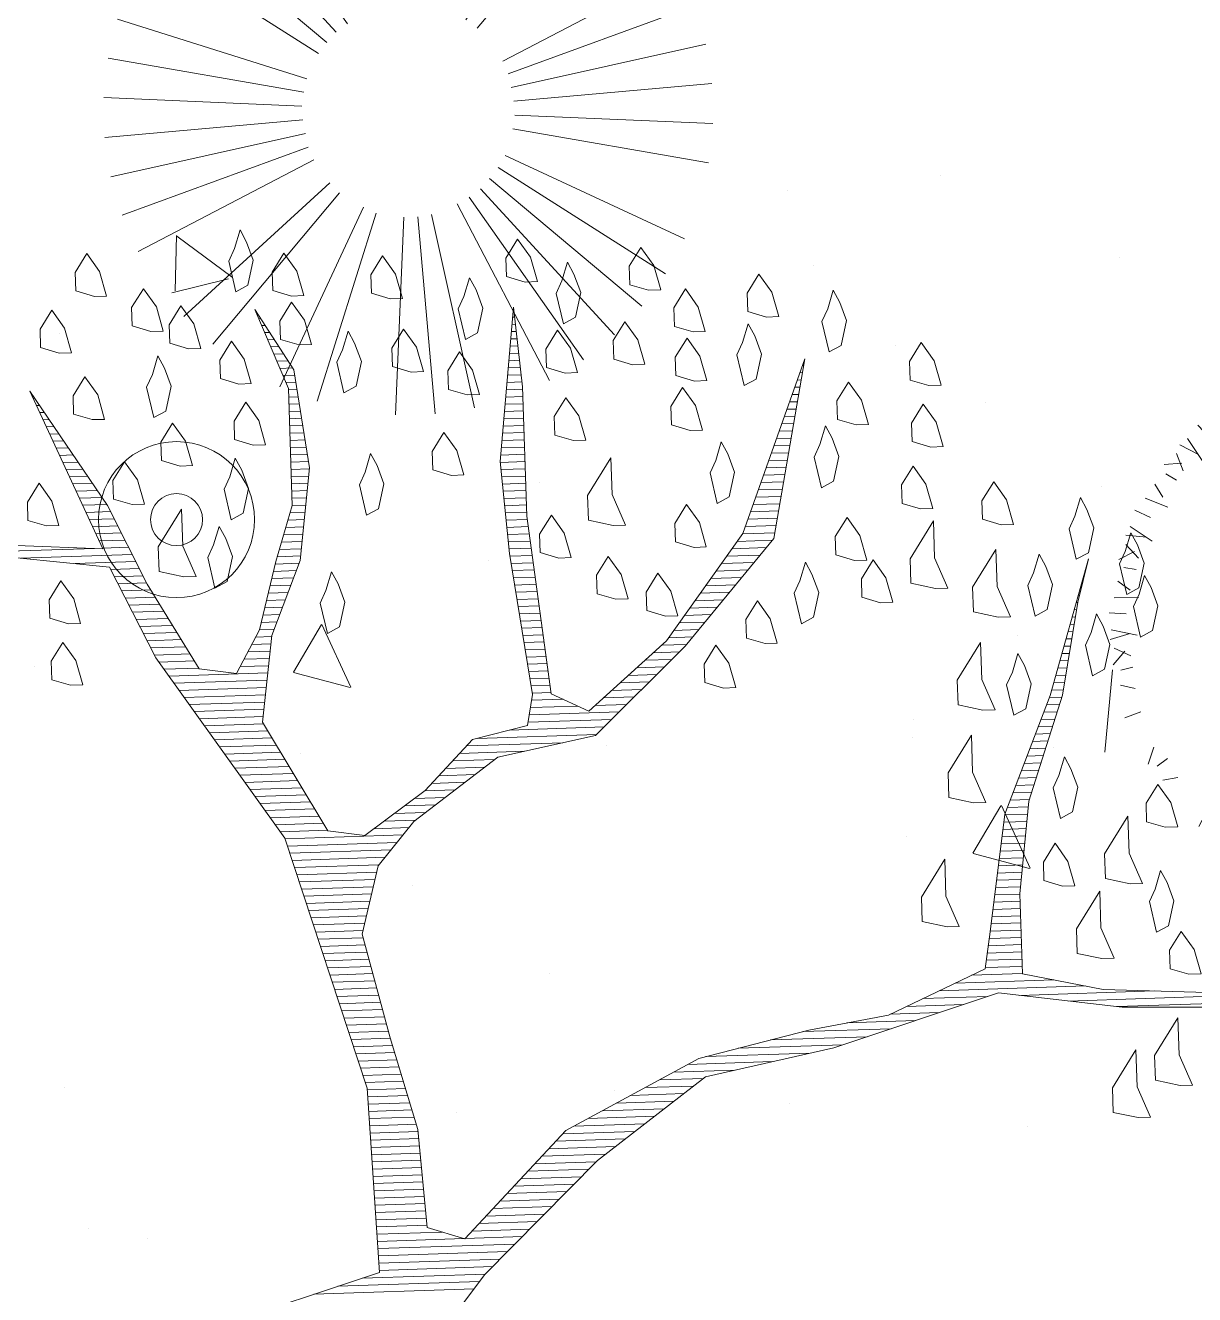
# Model space of a CAD drawing. Header units: millimetres. Extents: x 111 to 1506, y 14 to 566.
# Drawn here: x 222.8 to 223.924, y 184.013 to 185.233 of the extents above; entities that cross this region are included whole.
import ezdxf

# ---------------------------------------------------------------- set-up
doc = ezdxf.new("R2010")
doc.units = ezdxf.units.MM
for name, color, linetype, lineweight in [('ARB-CERCO', 97, 'Continuous', 5), ('ARBOLES', 78, 'Continuous', 5), ('Car', 222, 'Continuous', 13), ('G', 254, 'Continuous', 5), ('PALMERAS114', 114, 'Continuous', 5)]:
    doc.layers.add(name, color=color, linetype=linetype, lineweight=lineweight)
doc.styles.add('ATTR', font='romans.shx', dxfattribs={"width": 0.8, "height": 2.52})

# ---------------------------------------------------------------- blocks, each defined once
blk = doc.blocks.new('*X16')
at = {"color": 0}
for p, q in [((17.5775, 17.92), (17.578, 17.92)), ((17.5814, 17.91), (17.584, 17.91)), ((17.9333, 17.91), (17.9341, 17.91)), ((17.5852, 17.9), (17.59, 17.9)), ((17.5891, 17.89), (17.596, 17.89)), ((17.9309, 17.89), (17.9356, 17.89)), ((17.9321, 17.9), (17.9348, 17.9)), ((17.5929, 17.88), (17.602, 17.88)), ((17.5967, 17.87), (17.608, 17.87)), ((17.9285, 17.87), (17.9371, 17.87)), ((17.9297, 17.88), (17.9364, 17.88)), ((17.6006, 17.86), (17.614, 17.86)), ((17.6044, 17.85), (17.62, 17.85)), ((17.9261, 17.85), (17.9387, 17.85)), ((17.9273, 17.86), (17.9379, 17.86)), ((17.6083, 17.84), (17.626, 17.84)), ((17.9249, 17.84), (17.9395, 17.84)), ((17.2621, 17.82), (17.2622, 17.82)), ((17.6121, 17.83), (17.6285, 17.83)), ((17.616, 17.82), (17.6298, 17.82)), ((17.9225, 17.82), (17.941, 17.82)), ((17.9237, 17.83), (17.9402, 17.83)), ((18.33, 17.82), (18.3316, 17.82)), ((17.2663, 17.81), (17.2685, 17.81)), ((17.2706, 17.8), (17.2748, 17.8)), ((17.6191, 17.81), (17.631, 17.81)), ((17.6191, 17.8), (17.6323, 17.8)), ((17.9201, 17.8), (17.9423, 17.8)), ((17.9213, 17.81), (17.9418, 17.81)), ((18.3221, 17.8), (18.3275, 17.8)), ((18.3261, 17.81), (18.3296, 17.81)), ((17.2748, 17.79), (17.2811, 17.79)), ((17.279, 17.78), (17.2874, 17.78)), ((17.6191, 17.79), (17.6335, 17.79)), ((17.6191, 17.78), (17.6348, 17.78)), ((17.9177, 17.78), (17.9423, 17.78)), ((17.9189, 17.79), (17.9423, 17.79)), ((18.3143, 17.78), (18.3234, 17.78)), ((18.3182, 17.79), (18.3254, 17.79)), ((17.2832, 17.77), (17.2937, 17.77)), ((17.6191, 17.77), (17.636, 17.77)), ((17.9165, 17.77), (17.9423, 17.77)), ((18.3104, 17.77), (18.3213, 17.77)), ((17.2875, 17.76), (17.3001, 17.76)), ((17.2917, 17.75), (17.3064, 17.75)), ((17.6191, 17.76), (17.6373, 17.76)), ((17.6191, 17.75), (17.6385, 17.75)), ((17.9141, 17.75), (17.9423, 17.75)), ((17.9153, 17.76), (17.9423, 17.76)), ((18.3025, 17.75), (18.3171, 17.75)), ((18.3064, 17.76), (18.3192, 17.76)), ((17.2959, 17.74), (17.3127, 17.74)), ((17.3002, 17.73), (17.319, 17.73)), ((17.6191, 17.74), (17.6398, 17.74)), ((17.6191, 17.73), (17.641, 17.73)), ((17.9117, 17.73), (17.9423, 17.73)), ((17.9129, 17.74), (17.9423, 17.74)), ((18.2946, 17.73), (18.313, 17.73)), ((18.2986, 17.74), (18.3151, 17.74)), ((17.3044, 17.72), (17.3253, 17.72)), ((17.3086, 17.71), (17.3316, 17.71)), ((17.6191, 17.72), (17.6423, 17.72)), ((17.6191, 17.71), (17.6435, 17.71)), ((17.9093, 17.71), (17.9423, 17.71)), ((17.9105, 17.72), (17.9423, 17.72)), ((18.2868, 17.71), (18.3089, 17.71)), ((18.2907, 17.72), (18.3109, 17.72)), ((17.3129, 17.7), (17.3379, 17.7)), ((17.6191, 17.7), (17.6445, 17.7)), ((17.9083, 17.7), (17.9423, 17.7)), ((18.2829, 17.7), (18.3068, 17.7)), ((17.3171, 17.69), (17.3443, 17.69)), ((17.3213, 17.68), (17.3506, 17.68)), ((17.6191, 17.69), (17.6431, 17.69)), ((17.6191, 17.68), (17.6418, 17.68)), ((17.909, 17.69), (17.9423, 17.69)), ((17.9097, 17.68), (17.9423, 17.68)), ((18.275, 17.68), (18.3027, 17.68)), ((18.2789, 17.69), (18.3047, 17.69)), ((17.3256, 17.67), (17.3569, 17.67)), ((17.3298, 17.66), (17.3632, 17.66)), ((17.6191, 17.67), (17.6405, 17.67)), ((17.6191, 17.66), (17.6391, 17.66)), ((17.9103, 17.67), (17.9423, 17.67)), ((17.911, 17.66), (17.9423, 17.66)), ((18.2671, 17.66), (18.2985, 17.66)), ((18.2711, 17.67), (18.3006, 17.67)), ((17.334, 17.65), (17.368, 17.65)), ((17.3382, 17.64), (17.3727, 17.64)), ((17.6157, 17.64), (17.6365, 17.64)), ((17.619, 17.65), (17.6378, 17.65)), ((17.9117, 17.65), (17.9423, 17.65)), ((17.9123, 17.64), (17.9423, 17.64)), ((18.2593, 17.64), (18.2944, 17.64)), ((18.2632, 17.65), (18.2965, 17.65)), ((17.3425, 17.63), (17.3773, 17.63)), ((17.6124, 17.63), (17.6351, 17.63)), ((17.913, 17.63), (17.9423, 17.63)), ((18.2554, 17.63), (18.2923, 17.63)), ((17.3467, 17.62), (17.3819, 17.62)), ((17.3509, 17.61), (17.3865, 17.61)), ((17.6057, 17.61), (17.6325, 17.61)), ((17.6091, 17.62), (17.6338, 17.62)), ((17.9137, 17.62), (17.9428, 17.62)), ((17.9143, 17.61), (17.9438, 17.61)), ((18.2475, 17.61), (18.2882, 17.61)), ((18.2514, 17.62), (18.2903, 17.62)), ((17.0572, 17.6), (17.3444, 17.6)), ((17.2417, 17.59), (17.3957, 17.59)), ((17.3552, 17.6), (17.3911, 17.6)), ((17.5991, 17.59), (17.6298, 17.59)), ((17.6024, 17.6), (17.6311, 17.6)), ((17.915, 17.6), (17.9448, 17.6)), ((17.9157, 17.59), (17.9459, 17.59)), ((18.2394, 17.59), (18.284, 17.59)), ((18.2436, 17.6), (18.2861, 17.6)), ((17.3167, 17.58), (17.4003, 17.58)), ((17.3657, 17.57), (17.405, 17.57)), ((17.5926, 17.57), (17.6261, 17.57)), ((17.5957, 17.58), (17.6285, 17.58)), ((17.9163, 17.58), (17.9469, 17.58)), ((17.9172, 17.57), (17.9479, 17.57)), ((18.2241, 17.57), (18.2717, 17.57)), ((18.2317, 17.58), (18.2805, 17.58)), ((17.3704, 17.56), (17.4096, 17.56)), ((17.5899, 17.56), (17.6219, 17.56)), ((17.9186, 17.56), (17.949, 17.56)), ((18.2164, 17.56), (18.2628, 17.56)), ((17.3751, 17.55), (17.4142, 17.55)), ((17.3797, 17.54), (17.4197, 17.54)), ((17.5844, 17.54), (17.6136, 17.54)), ((17.5872, 17.55), (17.6178, 17.55)), ((17.9199, 17.55), (17.95, 17.55)), ((17.9212, 17.54), (17.951, 17.54)), ((18.2011, 17.54), (18.2452, 17.54)), ((18.2088, 17.55), (18.254, 17.55)), ((17.3844, 17.53), (17.4254, 17.53)), ((17.3891, 17.52), (17.4311, 17.52)), ((17.579, 17.52), (17.6053, 17.52)), ((17.5817, 17.53), (17.6094, 17.53)), ((17.9225, 17.53), (17.9521, 17.53)), ((17.9238, 17.52), (17.9531, 17.52)), ((18.1858, 17.52), (18.2276, 17.52)), ((18.1935, 17.53), (18.2364, 17.53)), ((18.7099, 17.52), (18.7105, 17.52)), ((18.7131, 17.53), (18.7134, 17.53)), ((17.3937, 17.51), (17.4369, 17.51)), ((17.3984, 17.5), (17.4426, 17.5)), ((17.5735, 17.5), (17.5969, 17.5)), ((17.5762, 17.51), (17.6011, 17.51)), ((17.9251, 17.51), (17.9541, 17.51)), ((17.9264, 17.5), (17.9552, 17.5)), ((18.1706, 17.5), (18.2099, 17.5)), ((18.1782, 17.51), (18.2187, 17.51)), ((18.7035, 17.5), (18.7048, 17.5)), ((18.7067, 17.51), (18.7077, 17.51)), ((17.4031, 17.49), (17.4483, 17.49)), ((17.5708, 17.49), (17.5928, 17.49)), ((17.9277, 17.49), (17.9562, 17.49)), ((18.1629, 17.49), (18.2011, 17.49)), ((18.7003, 17.49), (18.7019, 17.49)), ((17.4077, 17.48), (17.454, 17.48)), ((17.4124, 17.47), (17.4597, 17.47)), ((17.5623, 17.47), (17.5849, 17.47)), ((17.568, 17.48), (17.5886, 17.48)), ((17.929, 17.48), (17.9572, 17.48)), ((17.9303, 17.47), (17.9583, 17.47)), ((18.1476, 17.47), (18.1834, 17.47)), ((18.1553, 17.48), (18.1923, 17.48)), ((18.694, 17.47), (18.6971, 17.47)), ((18.6971, 17.48), (18.6991, 17.48)), ((17.4171, 17.46), (17.4654, 17.46)), ((17.4217, 17.45), (17.4711, 17.45)), ((17.5509, 17.45), (17.582, 17.45)), ((17.5566, 17.46), (17.5834, 17.46)), ((17.9316, 17.46), (17.9593, 17.46)), ((17.9329, 17.45), (17.9604, 17.45)), ((18.1323, 17.45), (18.1658, 17.45)), ((18.14, 17.46), (18.1746, 17.46)), ((18.6876, 17.45), (18.6931, 17.45)), ((18.6908, 17.46), (18.6951, 17.46)), ((17.4276, 17.44), (17.4769, 17.44)), ((17.4343, 17.43), (17.4826, 17.43)), ((17.5394, 17.43), (17.5792, 17.43)), ((17.5452, 17.44), (17.5806, 17.44)), ((17.9342, 17.44), (17.9614, 17.44)), ((17.9355, 17.43), (17.9624, 17.43)), ((18.1103, 17.43), (18.1467, 17.43)), ((18.1221, 17.44), (18.157, 17.44)), ((18.6812, 17.43), (18.6891, 17.43)), ((18.6844, 17.44), (18.6911, 17.44)), ((17.441, 17.42), (17.5777, 17.42)), ((17.9368, 17.42), (17.9635, 17.42)), ((18.0985, 17.42), (18.136, 17.42)), ((18.6781, 17.42), (18.6871, 17.42)), ((17.4476, 17.41), (17.5763, 17.41)), ((17.4543, 17.4), (17.5749, 17.4)), ((17.9381, 17.41), (17.9645, 17.41)), ((17.9394, 17.4), (17.9655, 17.4)), ((18.0748, 17.4), (18.1146, 17.4)), ((18.0867, 17.41), (18.1253, 17.41)), ((18.6717, 17.4), (18.6831, 17.4)), ((18.6749, 17.41), (18.6851, 17.41)), ((17.461, 17.39), (17.5734, 17.39)), ((17.4676, 17.38), (17.572, 17.38)), ((17.9407, 17.39), (17.9666, 17.39)), ((17.942, 17.38), (17.9676, 17.38)), ((18.0512, 17.38), (18.0931, 17.38)), ((18.063, 17.39), (18.1038, 17.39)), ((18.6653, 17.38), (18.6791, 17.38)), ((18.6685, 17.39), (18.6811, 17.39)), ((17.4743, 17.37), (17.5706, 17.37)), ((17.481, 17.36), (17.5692, 17.36)), ((17.9387, 17.36), (18.004, 17.36)), ((17.9407, 17.37), (17.984, 17.37)), ((18.0276, 17.36), (18.0717, 17.36)), ((18.0394, 17.37), (18.0824, 17.37)), ((18.659, 17.36), (18.6751, 17.36)), ((18.6621, 17.37), (18.6771, 17.37)), ((17.4876, 17.35), (17.5695, 17.35)), ((17.9367, 17.35), (18.061, 17.35)), ((18.6555, 17.35), (18.6727, 17.35)), ((17.4943, 17.34), (17.5751, 17.34)), ((17.501, 17.33), (17.5807, 17.33)), ((17.9087, 17.33), (18.0396, 17.33)), ((17.9347, 17.34), (18.0503, 17.34)), ((18.6471, 17.33), (18.6656, 17.33)), ((18.6513, 17.34), (18.6692, 17.34)), ((17.5076, 17.32), (17.5862, 17.32)), ((17.5143, 17.31), (17.5918, 17.31)), ((17.8487, 17.31), (17.9816, 17.31)), ((17.8637, 17.32), (18.0288, 17.32)), ((18.6387, 17.31), (18.6586, 17.31)), ((18.6429, 17.32), (18.6621, 17.32)), ((17.521, 17.3), (17.5973, 17.3)), ((17.5276, 17.29), (17.6029, 17.29)), ((17.8287, 17.29), (17.887, 17.29)), ((17.8387, 17.3), (17.9283, 17.3)), ((18.6303, 17.29), (18.6515, 17.29)), ((18.6345, 17.3), (18.6551, 17.3)), ((17.5343, 17.28), (17.6084, 17.28)), ((17.8187, 17.28), (17.873, 17.28)), ((18.626, 17.28), (18.648, 17.28)), ((17.541, 17.27), (17.614, 17.27)), ((17.5476, 17.26), (17.6195, 17.26)), ((17.7987, 17.26), (17.845, 17.26)), ((17.8087, 17.27), (17.859, 17.27)), ((18.6176, 17.26), (18.6409, 17.26)), ((18.6218, 17.27), (18.6445, 17.27)), ((17.5543, 17.25), (17.6251, 17.25)), ((17.561, 17.24), (17.6307, 17.24)), ((17.7741, 17.24), (17.817, 17.24)), ((17.7884, 17.25), (17.831, 17.25)), ((18.6092, 17.24), (18.6339, 17.24)), ((18.6134, 17.25), (18.6374, 17.25)), ((17.5676, 17.23), (17.6362, 17.23)), ((17.5743, 17.22), (17.6418, 17.22)), ((17.7456, 17.22), (17.789, 17.22)), ((17.7599, 17.23), (17.803, 17.23)), ((18.6008, 17.22), (18.6268, 17.22)), ((18.605, 17.23), (18.6303, 17.23)), ((17.581, 17.21), (17.6473, 17.21)), ((17.7313, 17.21), (17.775, 17.21)), ((18.5966, 17.21), (18.6233, 17.21)), ((17.5876, 17.2), (17.6529, 17.2)), ((17.5939, 17.19), (17.7568, 17.19)), ((17.717, 17.2), (17.7653, 17.2)), ((18.5884, 17.19), (18.6202, 17.19)), ((18.5924, 17.2), (18.6215, 17.2)), ((17.5968, 17.18), (17.7482, 17.18)), ((17.5998, 17.17), (17.7396, 17.17)), ((18.5853, 17.17), (18.6175, 17.17)), ((18.5868, 17.18), (18.6189, 17.18)), ((17.6027, 17.16), (17.731, 17.16)), ((17.6056, 17.15), (17.7225, 17.15)), ((18.5821, 17.15), (18.6149, 17.15)), ((18.5837, 17.16), (18.6162, 17.16)), ((17.6085, 17.14), (17.7189, 17.14)), ((18.5805, 17.14), (18.6135, 17.14)), ((17.6115, 17.13), (17.7161, 17.13)), ((17.6144, 17.12), (17.7134, 17.12)), ((18.5774, 17.12), (18.6109, 17.12)), ((18.5789, 17.13), (18.6122, 17.13)), ((17.6173, 17.11), (17.7107, 17.11)), ((17.6203, 17.1), (17.7079, 17.1)), ((18.5742, 17.1), (18.6082, 17.1)), ((18.5758, 17.11), (18.6095, 17.11)), ((17.6232, 17.09), (17.7052, 17.09)), ((17.6261, 17.08), (17.7025, 17.08)), ((18.571, 17.08), (18.6056, 17.08)), ((18.5726, 17.09), (18.6069, 17.09)), ((17.629, 17.07), (17.6998, 17.07)), ((18.5695, 17.07), (18.6056, 17.07)), ((17.632, 17.06), (17.697, 17.06)), ((17.6349, 17.05), (17.6968, 17.05)), ((18.5663, 17.05), (18.6056, 17.05)), ((18.5679, 17.06), (18.6056, 17.06)), ((17.6378, 17.04), (17.6992, 17.04)), ((17.6407, 17.03), (17.7015, 17.03)), ((18.5632, 17.03), (18.6056, 17.03)), ((18.5647, 17.04), (18.6056, 17.04)), ((17.6437, 17.02), (17.7039, 17.02)), ((17.6466, 17.01), (17.7062, 17.01)), ((18.5598, 17.01), (18.6056, 17.01)), ((18.5615, 17.02), (18.6056, 17.02)), ((17.6495, 17), (17.7086, 17)), ((18.5582, 17), (18.6056, 17)), ((17.6524, 16.99), (17.7109, 16.99)), ((17.6554, 16.98), (17.7133, 16.98)), ((18.5548, 16.98), (18.6056, 16.98)), ((18.5565, 16.99), (18.6056, 16.99)), ((17.6583, 16.97), (17.7156, 16.97)), ((17.6612, 16.96), (17.718, 16.96)), ((18.5125, 16.96), (18.6485, 16.96)), ((18.5353, 16.97), (18.6056, 16.97)), ((17.6642, 16.95), (17.7204, 16.95)), ((17.6671, 16.94), (17.7227, 16.94)), ((18.4668, 16.94), (18.5567, 16.94)), ((18.4896, 16.95), (18.6918, 16.95)), ((18.6009, 16.94), (18.7864, 16.94)), ((17.67, 16.93), (17.7251, 16.93)), ((18.4439, 16.93), (18.523, 16.93)), ((18.6675, 16.93), (18.9464, 16.93)), ((17.6729, 16.92), (17.7274, 16.92)), ((17.6759, 16.91), (17.7298, 16.91)), ((18.3608, 16.91), (18.4555, 16.91)), ((18.4211, 16.92), (18.4892, 16.92)), ((18.7342, 16.92), (19.0449, 16.92)), ((17.6788, 16.9), (17.7324, 16.9)), ((17.6817, 16.89), (17.7351, 16.89)), ((18.2545, 16.89), (18.388, 16.89)), ((18.2995, 16.9), (18.4217, 16.9)), ((17.6846, 16.88), (17.7378, 16.88)), ((17.6876, 16.87), (17.7404, 16.87)), ((18.1645, 16.87), (18.3086, 16.87)), ((18.2095, 16.88), (18.3542, 16.88)), ((17.6905, 16.86), (17.7431, 16.86)), ((18.1392, 16.86), (18.2561, 16.86)), ((17.6934, 16.85), (17.7458, 16.85)), ((17.6957, 16.84), (17.7484, 16.84)), ((18.0992, 16.84), (18.1601, 16.84)), ((18.1192, 16.85), (18.2036, 16.85)), ((17.6961, 16.83), (17.7511, 16.83)), ((17.6964, 16.82), (17.7538, 16.82)), ((18.0592, 16.82), (18.1324, 16.82)), ((18.0792, 16.83), (18.1463, 16.83)), ((17.6967, 16.81), (17.7564, 16.81)), ((17.6971, 16.8), (17.7591, 16.8)), ((18.0192, 16.8), (18.1047, 16.8)), ((18.0392, 16.81), (18.1186, 16.81)), ((17.6974, 16.79), (17.7618, 16.79)), ((17.9992, 16.79), (18.0909, 16.79)), ((17.6977, 16.78), (17.7639, 16.78)), ((17.6981, 16.77), (17.7645, 16.77)), ((17.9635, 16.77), (18.0632, 16.77)), ((17.9792, 16.78), (18.0771, 16.78)), ((17.6984, 16.76), (17.7651, 16.76)), ((17.6987, 16.75), (17.7657, 16.75)), ((17.9435, 16.75), (18.0355, 16.75)), ((17.9535, 16.76), (18.0494, 16.76)), ((17.6991, 16.74), (17.7664, 16.74)), ((17.6994, 16.73), (17.767, 16.73)), ((17.9235, 16.73), (18.0084, 16.73)), ((17.9335, 16.74), (18.0217, 16.74)), ((17.6997, 16.72), (17.7676, 16.72)), ((17.9135, 16.72), (17.9979, 16.72)), ((17.7001, 16.71), (17.7682, 16.71)), ((17.7004, 16.7), (17.7689, 16.7)), ((17.8935, 16.7), (17.9768, 16.7)), ((17.9035, 16.71), (17.9873, 16.71)), ((17.7007, 16.69), (17.7695, 16.69)), ((17.7011, 16.68), (17.7701, 16.68)), ((17.8735, 16.68), (17.9556, 16.68)), ((17.8835, 16.69), (17.9662, 16.69)), ((17.7014, 16.67), (17.7707, 16.67)), ((17.7017, 16.66), (17.7714, 16.66)), ((17.8535, 16.66), (17.9345, 16.66)), ((17.8635, 16.67), (17.9451, 16.67)), ((17.7021, 16.65), (17.772, 16.65)), ((17.8435, 16.65), (17.924, 16.65)), ((17.7024, 16.64), (17.7924, 16.64)), ((17.7027, 16.63), (17.8224, 16.63)), ((17.8235, 16.63), (17.9029, 16.63)), ((17.8335, 16.64), (17.9134, 16.64)), ((17.7031, 16.62), (17.8923, 16.62)), ((17.7034, 16.61), (17.8818, 16.61)), ((17.7037, 16.6), (17.8712, 16.6)), ((17.7041, 16.59), (17.8606, 16.59)), ((17.646, 16.57), (17.8418, 16.57)), ((17.6798, 16.58), (17.8501, 16.58)), ((17.6123, 16.56), (17.8338, 16.56))]:
    blk.add_line(p, q, dxfattribs=at)
blk = doc.blocks.new('E1E')
at = {"layer": 'ARBOLES', "ltscale": 0.2}
for p, q in [((96.0788, 58.338), (96.0788, 58.338)), ((96.0113, 58.3231), (96.0113, 58.3231)), ((95.7543, 58.1961), (95.7543, 58.1961)), ((96.1659, 58.1962), (96.1659, 58.1962)), ((95.7346, 58.0534), (95.7346, 58.0534)), ((95.5753, 57.9605), (95.5753, 57.9605)), ((95.3825, 57.8989), (95.3825, 57.8989)), ((95.6956, 57.8639), (95.6956, 57.8639)), ((95.8816, 57.8288), (95.8816, 57.8288)), ((95.1169, 57.82), (95.1169, 57.82)), ((96.3808, 57.7588), (96.3808, 57.7588)), ((96.0586, 57.7367), (96.0586, 57.7367)), ((96.1011, 57.6524), (96.0338, 57.644)), ((96.0922, 57.5891), (96.1014, 57.6522)), ((96.0916, 57.5886), (96.0336, 57.6433)), ((95.7341, 57.5948), (95.7341, 57.5948)), ((95.3729, 57.5622), (95.3729, 57.5622)), ((95.2942, 57.551), (95.227, 57.5425)), ((95.2854, 57.4877), (95.2946, 57.5508)), ((95.2847, 57.4872), (95.2267, 57.5419)), ((95.4096, 57.4529), (95.4096, 57.4529)), ((95.9403, 57.448), (95.9403, 57.448)), ((95.4163, 57.4332), (95.4163, 57.4332)), ((95.2543, 57.4023), (95.2543, 57.4023)), ((95.2247, 57.2935), (95.1969, 57.385)), ((96.4995, 57.3914), (96.4995, 57.3914)), ((95.9202, 57.3422), (95.9202, 57.3422)), ((95.7535, 57.3323), (95.7535, 57.3323)), ((95.3415, 57.2983), (95.3415, 57.2983)), ((96.3968, 57.2987), (96.3421, 57.2587)), ((96.4168, 57.2351), (96.3942, 57.2948)), ((96.37, 57.2738), (96.37, 57.2738)), ((96.2526, 57.2622), (96.2526, 57.2622)), ((96.4161, 57.2358), (96.3388, 57.2555)), ((96.0455, 57.1319), (96.0455, 57.1319)), ((95.3165, 57.1024), (95.3165, 57.1024)), ((95.4768, 57.0625), (95.4768, 57.0625)), ((95.5976, 57.0405), (95.5976, 57.0405)), ((95.721, 56.99), (95.721, 56.99)), ((95.7812, 56.9208), (95.7812, 56.9208)), ((95.3965, 56.8481), (95.3965, 56.8481)), ((95.6238, 56.8379), (95.6238, 56.8379))]:
    blk.add_line(p, q, dxfattribs=at)
for points in [[(96.4476, 57.6498), (96.3442, 57.6194), (96.2553, 57.6966), (96.0383, 57.8338), (95.8415, 58.0658), (95.7481, 58.258), (95.9006, 58.3882)], [(95.6577, 58.3035), (95.6347, 58.2152), (95.5632, 58.0431), (95.4838, 57.9065), (95.3588, 57.8196), (95.2064, 57.6894), (95.0676, 57.651), (94.8696, 57.5706)], [(94.8819, 57.5605), (95.0958, 57.6402), (95.189, 57.6583), (95.2267, 57.5738), (95.2571, 57.4704), (95.2673, 57.3425), (95.2913, 57.2362), (95.2985, 57.1849), (95.2803, 57.3482), (95.2773, 57.495), (95.2418, 57.6273), (95.231, 57.6692), (95.3147, 57.761), (95.3935, 57.8117), (95.499, 57.8898), (95.6102, 58.0251), (95.6715, 58.1849), (95.7164, 58.1893), (95.7692, 58.0881), (95.8387, 58.0021), (95.9139, 57.9032), (95.9263, 57.8229), (95.9075, 57.76), (95.8454, 57.6544), (95.75, 57.5886), (95.693, 57.4541), (95.6447, 57.3001), (95.6897, 57.0941), (95.6801, 57.308), (95.7154, 57.4563), (95.7681, 57.5655), (95.8158, 57.5633), (95.9193, 57.3834), (95.9802, 57.2468), (96.0243, 57.1651), (95.9714, 57.3364), (95.9215, 57.4311), (95.8354, 57.572), (95.8274, 57.6074), (95.8801, 57.6465), (95.909, 57.7217), (95.9538, 57.7962), (95.9957, 57.8071), (96.1128, 57.719), (96.1404, 57.6221), (96.1426, 57.5296), (96.173, 57.4262), (96.2324, 57.3279), (96.3004, 57.2803), (96.2302, 57.3504), (96.1752, 57.4739), (96.1686, 57.5412), (96.1563, 57.6214), (96.162, 57.6785), (96.2039, 57.6894), (96.2965, 57.6215), (96.3732, 57.5543), (96.5063, 57.4655), (96.3594, 57.6027), (96.4534, 57.6368)]]:
    blk.add_lwpolyline(points, dxfattribs=at)
for points in [[(95.0025, 57.7623), (95.0314, 57.7674), (95.0429, 57.7413), (95.0343, 57.6907), (95.0169, 57.7298), (94.9894, 57.7565)], [(96.3347, 57.7632), (96.3571, 57.7654), (96.3658, 57.7459), (96.3615, 57.7206), (96.3398, 57.7343), (96.3217, 57.7574)], [(94.9714, 57.7095), (95.0003, 57.7146), (95.0119, 57.6885), (95.0033, 57.6379), (94.9859, 57.677), (94.9584, 57.7037)], [(96.3637, 57.6982), (96.3861, 57.7003), (96.3948, 57.6808), (96.3905, 57.6555), (96.3688, 57.6692), (96.3507, 57.6924)], [(95.2902, 57.641), (95.3192, 57.6461), (95.3307, 57.6201), (95.3221, 57.5695), (95.3047, 57.6085), (95.2772, 57.6352)], [(95.1103, 57.6076), (95.1392, 57.6127), (95.1508, 57.5867), (95.1421, 57.5361), (95.1248, 57.5751), (95.0973, 57.6019)], [(96.4295, 57.6028), (96.452, 57.605), (96.4606, 57.5855), (96.4563, 57.5602), (96.4346, 57.5739), (96.4165, 57.597)], [(96.1021, 57.5505), (96.1028, 57.5664), (96.0818, 57.596), (96.0717, 57.5837), (96.0768, 57.5548), (96.092, 57.5382), (96.1043, 57.5281)], [(96.2424, 57.5506), (96.2431, 57.5665), (96.2221, 57.5961), (96.212, 57.5838), (96.2171, 57.5549), (96.2322, 57.5383), (96.2445, 57.5282)], [(96.2604, 57.5976), (96.2893, 57.6027), (96.3009, 57.5767), (96.2923, 57.5261), (96.2749, 57.5651), (96.2474, 57.5918)], [(95.0105, 57.5866), (95.0329, 57.5888), (95.0416, 57.5693), (95.0373, 57.544), (95.0156, 57.5577), (94.9975, 57.5808)], [(95.0836, 57.51), (95.0843, 57.5259), (95.0633, 57.5556), (95.0532, 57.5433), (95.0583, 57.5144), (95.0735, 57.4977), (95.0858, 57.4876)], [(95.1841, 57.547), (95.2065, 57.5492), (95.2151, 57.5296), (95.2108, 57.5043), (95.1891, 57.5181), (95.171, 57.5412)], [(96.3472, 57.5427), (96.3696, 57.5449), (96.3783, 57.5254), (96.374, 57.5001), (96.3523, 57.5138), (96.3342, 57.5369)], [(95.1125, 57.5151), (95.1414, 57.5202), (95.153, 57.4942), (95.1444, 57.4436), (95.127, 57.4826), (95.0995, 57.5093)], [(96.2547, 57.4704), (96.2554, 57.4863), (96.2344, 57.5159), (96.2243, 57.5036), (96.2294, 57.4747), (96.2446, 57.4581), (96.2569, 57.448)], [(95.3157, 57.4965), (95.3446, 57.5015), (95.3561, 57.4755), (95.3475, 57.4249), (95.3301, 57.4639), (95.3026, 57.4907)], [(95.2362, 57.4299), (95.2369, 57.4458), (95.2159, 57.4754), (95.2058, 57.4631), (95.2109, 57.4342), (95.2261, 57.4176), (95.2384, 57.4075)], [(95.6337, 57.4822), (95.6561, 57.4844), (95.6648, 57.4649), (95.6605, 57.4396), (95.6388, 57.4533), (95.6207, 57.4764)], [(96.3125, 57.4805), (96.3349, 57.4827), (96.3436, 57.4632), (96.3393, 57.4379), (96.3176, 57.4516), (96.2995, 57.4747)], [(96.4268, 57.469), (96.4492, 57.4712), (96.4578, 57.4517), (96.4535, 57.4264), (96.4318, 57.4401), (96.4137, 57.4633)], [(96.1116, 57.4067), (96.1123, 57.4226), (96.0913, 57.4522), (96.0812, 57.4399), (96.0863, 57.411), (96.1015, 57.3944), (96.1138, 57.3842)], [(95.0996, 57.4392), (95.122, 57.4414), (95.1306, 57.4219), (95.1263, 57.3966), (95.1046, 57.4103), (95.0865, 57.4334)], [(95.727, 57.4302), (95.7494, 57.4324), (95.7581, 57.4129), (95.7538, 57.3876), (95.7321, 57.4013), (95.714, 57.4245)], [(95.7877, 57.4339), (95.8102, 57.4361), (95.8188, 57.4166), (95.8145, 57.3913), (95.7928, 57.405), (95.7747, 57.4281)], [(96.2432, 57.4263), (96.2656, 57.4285), (96.2743, 57.4089), (96.2699, 57.3836), (96.2482, 57.3974), (96.2302, 57.4205)], [(96.382, 57.3946), (96.3827, 57.4105), (96.3617, 57.4401), (96.3516, 57.4278), (96.3567, 57.3989), (96.3719, 57.3823), (96.3842, 57.3721)], [(95.6085, 57.4164), (95.6309, 57.4186), (95.6396, 57.3991), (95.6353, 57.3738), (95.6136, 57.3875), (95.5955, 57.4106)], [(95.8666, 57.4144), (95.889, 57.4166), (95.8976, 57.3971), (95.8933, 57.3718), (95.8716, 57.3855), (95.8535, 57.4086)], [(96.4911, 57.412), (96.5135, 57.4142), (96.5222, 57.3947), (96.5179, 57.3694), (96.4962, 57.3831), (96.4781, 57.4062)], [(95.3309, 57.3396), (95.3317, 57.3555), (95.3107, 57.3851), (95.3006, 57.3728), (95.3056, 57.3439), (95.3208, 57.3273), (95.3331, 57.3172)], [(95.3461, 57.3931), (95.375, 57.3982), (95.3866, 57.3722), (95.3779, 57.3216), (95.3606, 57.3606), (95.3331, 57.3873)], [(95.5984, 57.334), (95.5991, 57.3499), (95.5781, 57.3795), (95.568, 57.3672), (95.5731, 57.3383), (95.5883, 57.3217), (95.6006, 57.3116)], [(96.0177, 57.3726), (96.0401, 57.3748), (96.0488, 57.3553), (96.0444, 57.33), (96.0227, 57.3437), (96.0047, 57.3668)], [(95.8225, 57.3559), (95.8514, 57.3609), (95.863, 57.3349), (95.8544, 57.2843), (95.837, 57.3233), (95.8095, 57.3501)], [(96.2851, 57.367), (96.3075, 57.3692), (96.3162, 57.3497), (96.3119, 57.3244), (96.2902, 57.3381), (96.2721, 57.3612)], [(95.7264, 57.3442), (95.7488, 57.3464), (95.7575, 57.3269), (95.7531, 57.3016), (95.7314, 57.3153), (95.7134, 57.3384)], [(96.3545, 57.3512), (96.377, 57.3533), (96.3856, 57.3338), (96.3813, 57.3085), (96.3596, 57.3223), (96.3415, 57.3454)], [(96.4023, 57.349), (96.4247, 57.3512), (96.4334, 57.3317), (96.429, 57.3064), (96.4073, 57.3201), (96.3893, 57.3432)], [(96.1891, 57.2853), (96.1898, 57.3012), (96.1688, 57.3308), (96.1587, 57.3185), (96.1637, 57.2896), (96.1789, 57.273), (96.1912, 57.2629)], [(96.4782, 57.3361), (96.5006, 57.3383), (96.5093, 57.3187), (96.5049, 57.2934), (96.4833, 57.3072), (96.4652, 57.3303)], [(95.5023, 57.3224), (95.5247, 57.3246), (95.5334, 57.305), (95.5291, 57.2797), (95.5074, 57.2935), (95.4893, 57.3166)], [(95.2638, 57.2629), (95.2645, 57.2788), (95.2435, 57.3085), (95.2334, 57.2962), (95.2385, 57.2673), (95.2537, 57.2506), (95.266, 57.2405)], [(96.2375, 57.299), (96.2599, 57.3012), (96.2686, 57.2817), (96.2643, 57.2564), (96.2426, 57.2701), (96.2245, 57.2932)], [(95.37, 57.2869), (95.3989, 57.2919), (95.4105, 57.2659), (95.4019, 57.2153), (95.3845, 57.2543), (95.357, 57.2811)], [(95.4495, 57.2833), (95.4785, 57.2884), (95.49, 57.2624), (95.4814, 57.2118), (95.464, 57.2508), (95.4365, 57.2775)], [(95.5486, 57.2884), (95.571, 57.2906), (95.5797, 57.2711), (95.5753, 57.2458), (95.5537, 57.2595), (95.5356, 57.2826)], [(95.7409, 57.2416), (95.7416, 57.2575), (95.7206, 57.2871), (95.7105, 57.2748), (95.7156, 57.2459), (95.7308, 57.2293), (95.7431, 57.2192)], [(95.9021, 57.2822), (95.9245, 57.2844), (95.9332, 57.2648), (95.9288, 57.2395), (95.9071, 57.2533), (95.8891, 57.2764)], [(96.0358, 57.2794), (96.0582, 57.2816), (96.0669, 57.262), (96.0626, 57.2367), (96.0409, 57.2505), (96.0228, 57.2736)], [(96.1059, 57.2794), (96.1283, 57.2816), (96.137, 57.2621), (96.1327, 57.2368), (96.111, 57.2505), (96.0929, 57.2736)], [(95.3513, 57.224), (95.352, 57.2399), (95.331, 57.2695), (95.3209, 57.2572), (95.326, 57.2283), (95.3412, 57.2117), (95.3535, 57.2015)], [(96.3489, 57.2239), (96.3496, 57.2398), (96.3286, 57.2695), (96.3185, 57.2572), (96.3236, 57.2282), (96.3387, 57.2116), (96.351, 57.2015)], [(96.2671, 57.2499), (96.2896, 57.2521), (96.2982, 57.2326), (96.2939, 57.2073), (96.2722, 57.221), (96.2541, 57.2441)], [(95.2291, 57.2007), (95.2298, 57.2166), (95.2088, 57.2463), (95.1987, 57.234), (95.2038, 57.2051), (95.219, 57.1884), (95.2313, 57.1783)], [(95.6361, 57.1793), (95.6368, 57.1952), (95.6158, 57.2249), (95.6057, 57.2126), (95.6108, 57.1837), (95.626, 57.167), (95.6383, 57.1569)], [(95.7814, 57.2206), (95.8038, 57.2228), (95.8125, 57.2033), (95.8082, 57.178), (95.7865, 57.1917), (95.7684, 57.2149)], [(95.9404, 57.2135), (95.9628, 57.2157), (95.9715, 57.1962), (95.9672, 57.1709), (95.9455, 57.1846), (95.9274, 57.2077)], [(96.0821, 57.1753), (96.0829, 57.1912), (96.0619, 57.2208), (96.0518, 57.2085), (96.0568, 57.1796), (96.072, 57.163), (96.0843, 57.1529)], [(96.1602, 57.2101), (96.1826, 57.2122), (96.1913, 57.1927), (96.187, 57.1674), (96.1653, 57.1812), (96.1472, 57.2043)], [(95.2624, 57.161), (95.2631, 57.1769), (95.2421, 57.2065), (95.232, 57.1942), (95.2371, 57.1653), (95.2523, 57.1487), (95.2646, 57.1386)], [(95.5002, 57.2045), (95.5226, 57.2067), (95.5313, 57.1872), (95.527, 57.1619), (95.5053, 57.1756), (95.4872, 57.1988)], [(95.3318, 57.1451), (95.3325, 57.1611), (95.3115, 57.1907), (95.3014, 57.1784), (95.3065, 57.1495), (95.3217, 57.1329), (95.334, 57.1227)], [(95.407, 57.1864), (95.4294, 57.1886), (95.4381, 57.1691), (95.4337, 57.1438), (95.412, 57.1575), (95.3939, 57.1806)], [(95.7981, 57.1657), (95.8205, 57.1679), (95.8292, 57.1484), (95.8248, 57.1231), (95.8031, 57.1368), (95.785, 57.1599)], [(95.8718, 57.1752), (95.8942, 57.1773), (95.9029, 57.1578), (95.8986, 57.1325), (95.8769, 57.1463), (95.8588, 57.1694)], [(95.9839, 57.116), (95.9846, 57.1319), (95.9636, 57.1615), (95.9535, 57.1492), (95.9586, 57.1203), (95.9738, 57.1037), (95.9861, 57.0936)], [(95.5162, 57.1337), (95.5386, 57.1359), (95.5472, 57.1164), (95.5429, 57.0911), (95.5212, 57.1048), (95.5031, 57.1279)], [(95.6058, 57.1424), (95.6282, 57.1446), (95.6369, 57.1251), (95.6326, 57.0998), (95.6109, 57.1135), (95.5928, 57.1367)], [(95.7634, 57.1035), (95.7641, 57.1194), (95.7431, 57.149), (95.733, 57.1368), (95.7381, 57.1078), (95.7533, 57.0912), (95.7656, 57.0811)], [(96.0229, 57.1333), (96.0453, 57.1355), (96.054, 57.116), (96.0497, 57.0907), (96.028, 57.1044), (96.0099, 57.1275)], [(95.8212, 57.1137), (95.8436, 57.1159), (95.8523, 57.0964), (95.848, 57.071), (95.8263, 57.0848), (95.8082, 57.1079)], [(95.887, 57.0884), (95.9094, 57.0906), (95.9181, 57.0711), (95.9138, 57.0458), (95.8921, 57.0595), (95.874, 57.0826)], [(95.6868, 57.0305), (95.6875, 57.0464), (95.6666, 57.076), (95.6564, 57.0637), (95.6615, 57.0348), (95.6767, 57.0182), (95.689, 57.008)], [(95.5451, 57.0687), (95.5675, 57.0709), (95.5762, 57.0513), (95.5719, 57.026), (95.5502, 57.0398), (95.5321, 57.0629)], [(95.749, 57.0659), (95.7714, 57.0681), (95.7801, 57.0486), (95.7757, 57.0233), (95.7541, 57.037), (95.736, 57.0601)]]:
    blk.add_lwpolyline(points, close=True, dxfattribs=at)
at = {"layer": 'ARBOLES', "ltscale": 0.2, "xscale": 0.8372139817761642, "yscale": 0.8372139817761642, "zscale": 0.8372139817761642, "rotation": 204.0028523145856}
blk.add_blockref('*X16', (103.6395, 76.9735), dxfattribs=at)
blk = doc.blocks.new('EVG7')
for p, q in [((-3.91, 19.67), (-9.01, 58.4)), ((1.55, 19.67), (6.65, 58.4)), ((-6.59, 19.1), (-16.71, 56.87)), ((4.23, 19.1), (14.35, 56.87)), ((-9.21, 18.3), (-24.14, 54.35)), ((6.85, 18.3), (21.78, 54.35)), ((-11.62, 16.99), (-31.18, 50.87)), ((9.26, 16.99), (28.82, 50.87)), ((-13.82, 15.38), (-37.7, 46.51)), ((-16, 13.74), (-43.6, 41.34)), ((-17.84, 11.7), (-48.78, 35.44)), ((15.48, 11.7), (46.42, 35.44)), ((17.04, 9.43), (50.78, 28.91)), ((-20.59, 6.96), (-56.61, 21.87)), ((18.24, 6.96), (54.25, 21.87)), ((-21.61, 4.39), (-59.13, 14.44)), ((19.8, 1.68), (58.31, 6.74)), ((-22.19, -1.09), (-61.18, -1.09)), ((19.83, -1.09), (58.82, -1.09)), ((-22.16, -3.85), (-60.66, -8.92)), ((19.8, -3.85), (58.31, -8.92)), ((19.25, -6.56), (56.78, -16.62)), ((-20.59, -9.13), (-56.61, -24.05)), ((-19.4, -11.61), (-53.14, -31.09)), ((-17.84, -13.87), (-48.78, -37.61)), ((15.48, -13.87), (46.42, -37.61)), ((13.64, -15.91), (41.25, -43.51)), ((-13.82, -17.56), (-37.7, -48.69)), ((-11.62, -19.17), (-31.18, -53.05)), ((9.26, -19.17), (28.82, -53.05)), ((11.46, -17.56), (35.35, -48.69)), ((-9.21, -20.47), (-24.14, -56.52)), ((-6.59, -21.27), (-16.71, -59.04)), ((-3.91, -21.84), (-9.01, -60.57)), ((-1.18, -22.12), (-1.18, -61.09)), ((4.23, -21.27), (14.35, -59.04)), ((6.85, -20.47), (21.78, -56.52))]:
    blk.add_line(p, q)
at = {"style": 'ATTR', "width": 0.8, "flags": 9}
blk.add_attdef('ESTCODE', (0, 0), '', height=0.7, dxfattribs=at)
blk = doc.blocks.new('A$C05551F4C')
at = {"color": 0, "linetype": 'ByBlock'}
for p, q in [((-0.0594, 0.3274), (-0.0488, 0.3042)), ((-0.0497, 0.2957), (-0.0475, 0.328)), ((-0.0255, 0.3123), (-0.0274, 0.3331)), ((-0.0039, 0.3001), (-0.0083, 0.3296)), ((0.0037, 0.3114), (0.0124, 0.3277)), ((0.0387, 0.3301), (0.051, 0.3121)), ((-0.0896, 0.3199), (-0.0714, 0.308)), ((-0.0692, 0.3215), (-0.0758, 0.2998)), ((0.0297, 0.3073), (0.03, 0.3227)), ((0.0582, 0.3237), (0.0438, 0.3062)), ((0.0663, 0.2925), (0.0807, 0.3215)), ((0.0694, 0.3255), (0.0704, 0.2999)), ((0.095, 0.2986), (0.1012, 0.3184)), ((-0.1422, 0.2789), (-0.1518, 0.2974)), ((-0.1175, 0.2759), (-0.1328, 0.3015)), ((-0.1148, 0.2892), (-0.113, 0.3077)), ((-0.0892, 0.2954), (-0.0948, 0.3098)), ((0.1103, 0.279), (0.1176, 0.3079)), ((0.1216, 0.2865), (0.136, 0.2983)), ((-0.1793, 0.2799), (-0.1605, 0.2625)), ((-0.1581, 0.2543), (-0.1685, 0.285)), ((0.1441, 0.2728), (0.1503, 0.2869)), ((0.1611, 0.2904), (0.1656, 0.269)), ((-0.186, 0.2707), (-0.1838, 0.2481)), ((0.1185, 0.2688), (0.1332, 0.2783)), ((0.1363, 0.2555), (0.1509, 0.265)), ((0.1767, 0.277), (0.1567, 0.2664)), ((0.1722, 0.2451), (0.1966, 0.2664)), ((0.1878, 0.2744), (0.1789, 0.2504)), ((-0.1945, 0.239), (-0.2052, 0.2501)), ((-0.2042, 0.2614), (-0.1828, 0.2573)), ((0.1278, 0.2451), (0.1434, 0.2504)), ((0.2011, 0.2397), (0.2144, 0.2557)), ((-0.2158, 0.2234), (-0.2211, 0.2412)), ((0.1562, 0.2235), (0.1709, 0.233)), ((0.2077, 0.2158), (0.2255, 0.2397)), ((0.2015, 0.2158), (0.2012, 0.2313)), ((0.2211, 0.2184), (0.2388, 0.2238)), ((-0.2371, 0.2034), (-0.2531, 0.2168)), ((0.1629, 0.2022), (0.1776, 0.2117)), ((0.1802, 0.1896), (0.1971, 0.2029)), ((0.2119, 0.2072), (0.2393, 0.2068)), ((0.2366, 0.1971), (0.2477, 0.2078)), ((0.259, 0.2068), (0.255, 0.1854)), ((0.2122, 0.1917), (0.2316, 0.1933)), ((0.2683, 0.1886), (0.2458, 0.1864)), ((0.2194, 0.1722), (0.2329, 0.1797)), ((0.252, 0.1607), (0.2827, 0.1711)), ((0.2775, 0.1819), (0.2601, 0.1631)), ((-0.2877, 0.1635), (-0.2664, 0.1679)), ((0.1773, 0.1632), (0.1989, 0.1686)), ((0.238, 0.1512), (0.2412, 0.1673)), ((-0.2702, 0.1465), (-0.2843, 0.1527)), ((0.1982, 0.1408), (0.2209, 0.1482)), ((0.2632, 0.1339), (0.2682, 0.1486)), ((0.2766, 0.1448), (0.295, 0.1544)), ((-0.2839, 0.124), (-0.2956, 0.1383)), ((0.2222, 0.1343), (0.2393, 0.1382)), ((0.2736, 0.1201), (0.2991, 0.1354)), ((0.2342, 0.1166), (0.2547, 0.1233)), ((0.27, 0.1223), (0.2956, 0.1124)), ((0.2869, 0.1174), (0.3053, 0.1156)), ((0.265, 0.1076), (0.2837, 0.1025)), ((0.2931, 0.0918), (0.3074, 0.0974)), ((0.2224, 0.0927), (0.2445, 0.0904)), ((0.265, 0.0868), (0.2804, 0.0892)), ((0.3191, 0.0718), (0.2974, 0.0784)), ((0.3175, 0.0922), (0.3056, 0.074)), ((-0.3229, 0.0718), (-0.2973, 0.0728)), ((0.2344, 0.0646), (0.2583, 0.0637)), ((0.2753, 0.0607), (0.2838, 0.0747)), ((0.3251, 0.0621), (0.3018, 0.0514)), ((0.2548, 0.0502), (0.2721, 0.048)), ((0.2931, 0.0358), (0.3029, 0.0479)), ((0.2934, 0.0523), (0.3257, 0.0501)), ((-0.0009, 0.0293), (0.0013, -0.0426)), ((0.26, 0.0294), (0.2815, 0.0287)), ((0.2955, 0.0225), (0.3163, 0.0046)), ((0.31, 0.0282), (0.3307, 0.03)), ((-0.3088, 0.006), (-0.3251, 0.0148)), ((-0.0275, 0), (0.0346, 0)), ((0.2407, 0.0111), (0.2607, 0.0014)), ((0.2566, 0.0113), (0.2805, 0.0104)), ((0.2858, 0.0105), (0.3017, -0.0008)), ((0.2977, 0.0065), (0.3273, 0.0109)), ((0.2787, -0.0091), (0.294, -0.0121)), ((0.309, -0.001), (0.3254, -0.0098)), ((0.2423, -0.0195), (0.2645, -0.0285)), ((0.2633, -0.018), (0.2871, -0.0189)), ((0.2795, -0.0372), (0.2923, -0.0269)), ((0.305, -0.0271), (0.3203, -0.0274)), ((0.2566, -0.04), (0.2721, -0.0479)), ((0.3213, -0.0555), (0.3038, -0.0412)), ((0.3277, -0.0361), (0.3097, -0.0484)), ((0.2544, -0.0613), (0.2743, -0.0693)), ((0.2876, -0.0666), (0.301, -0.0586)), ((-0.3173, -0.0872), (-0.3053, -0.069)), ((0.2299, -0.0719), (0.2455, -0.0879)), ((0.2901, -0.0637), (0.3191, -0.0781)), ((0.3231, -0.0668), (0.2976, -0.0678)), ((-0.2928, -0.0868), (-0.3072, -0.0924)), ((0.2455, -0.0852), (0.261, -0.0799)), ((0.2721, -0.0879), (0.2832, -0.1039)), ((0.2854, -0.0799), (0.2987, -0.1039)), ((0.2962, -0.0924), (0.3161, -0.0986)), ((0.2211, -0.1012), (0.2388, -0.1172)), ((0.2588, -0.1039), (0.2721, -0.1119)), ((0.2766, -0.1077), (0.3056, -0.1149)), ((-0.2866, -0.1125), (-0.3051, -0.1106)), ((0.2842, -0.119), (0.2959, -0.1334)), ((0.2499, -0.1305), (0.2655, -0.1252)), ((-0.2763, -0.1398), (-0.2947, -0.1495)), ((0.21, -0.1545), (0.2277, -0.1705)), ((0.2322, -0.1438), (0.2499, -0.1598)), ((0.2747, -0.1741), (0.264, -0.1541)), ((0.2704, -0.1415), (0.2845, -0.1477)), ((-0.2773, -0.1769), (-0.2599, -0.1581)), ((0.1989, -0.1758), (0.2144, -0.1705)), ((0.2427, -0.1696), (0.264, -0.194)), ((0.288, -0.1585), (0.2667, -0.163)), ((-0.268, -0.1836), (-0.2455, -0.1814)), ((0.2166, -0.1811), (0.2344, -0.1971)), ((0.272, -0.1851), (0.248, -0.1763)), ((-0.2363, -0.1921), (-0.2474, -0.2028)), ((0.1922, -0.1998), (0.2077, -0.1945)), ((0.2374, -0.1985), (0.2534, -0.2118)), ((-0.2208, -0.2135), (-0.2386, -0.2188)), ((-0.2075, -0.2108), (-0.2252, -0.2348)), ((0.1678, -0.2104), (0.1855, -0.2264)), ((0.2134, -0.2051), (0.2374, -0.2229)), ((0.1545, -0.2291), (0.1722, -0.2451)), ((0.1855, -0.2264), (0.2011, -0.2211)), ((0.2161, -0.2184), (0.2214, -0.2362)), ((-0.2008, -0.2348), (-0.2141, -0.2507)), ((-0.172, -0.2401), (-0.1964, -0.2614)), ((-0.1875, -0.2694), (-0.1786, -0.2454)), ((0.1345, -0.2477), (0.1523, -0.2637)), ((0.1862, -0.2657), (0.184, -0.2431)), ((0.1948, -0.234), (0.2054, -0.2451)), ((-0.1764, -0.2721), (-0.1564, -0.2614)), ((0.1584, -0.2493), (0.1687, -0.2801)), ((0.1795, -0.2749), (0.1608, -0.2575)), ((0.2045, -0.2564), (0.1831, -0.2524)), ((-0.1609, -0.2854), (-0.1653, -0.2641)), ((-0.1439, -0.2678), (-0.15, -0.2819)), ((-0.1101, -0.274), (-0.1173, -0.303)), ((0.0968, -0.269), (0.1145, -0.285)), ((0.1177, -0.2709), (0.1331, -0.2965)), ((0.1424, -0.274), (0.1521, -0.2924)), ((-0.1214, -0.2816), (-0.1357, -0.2933)), ((-0.0947, -0.2936), (-0.1009, -0.3135)), ((-0.066, -0.2875), (-0.0804, -0.3165)), ((0.05, -0.2907), (0.0478, -0.3231)), ((0.0894, -0.2905), (0.095, -0.3048)), ((0.1151, -0.2843), (0.1132, -0.3027)), ((-0.0692, -0.3205), (-0.0702, -0.295)), ((-0.0579, -0.3187), (-0.0435, -0.3012)), ((-0.0385, -0.3251), (-0.0507, -0.3071)), ((-0.0295, -0.3023), (-0.0298, -0.3177)), ((-0.0034, -0.3064), (-0.0122, -0.3228)), ((0.0041, -0.2951), (0.0085, -0.3246)), ((0.0258, -0.3074), (0.0277, -0.3281)), ((0.0597, -0.3224), (0.049, -0.2992)), ((0.0694, -0.3165), (0.076, -0.2948)), ((0.0898, -0.3149), (0.0716, -0.303))]:
    blk.add_line(p, q, dxfattribs=at)

msp = doc.modelspace()

# ---------------------------------------------------------------- hatches: boundary and pattern name
at = {"layer": 'G', "lineweight": 100, "ltscale": 1000}
h = msp.add_hatch(dxfattribs=at)
h.set_pattern_fill('AR-HBONE', color=256, scale=0.046, angle=-22.08523, style=0)
h.set_pattern_definition([(22.914772, (777.23143, 1670.63463), (0.097837146, 0.241122153), [0.552, -0.184]), (112.914772, (777.40091, 1670.70627), (0.097837146, 0.241122153), [0.552, -0.184])])
edge = h.paths.add_edge_path()
edge.add_line((221.74739, 201.07699), (222.24177, 203.56684))
edge.add_line((222.24177, 203.56684), (283.25265, 176.18215))
edge.add_line((283.25265, 176.18215), (282.61554, 174.27589))
edge.add_line((282.61554, 174.27589), (222.04443, 201.46319))

# ---------------------------------------------------------------- linework, layer by layer
at = {"layer": 'Car'}
for radius in [0.075, 0.025]:
    msp.add_circle((222.94537, 184.75773), radius, dxfattribs=at)

# ---------------------------------------------------------------- block references
at = {"layer": 'ARB-CERCO', "xscale": 0.786722348914222, "yscale": 0.786722348914222, "zscale": 0.786722348914222, "rotation": 59.94184765909385}
msp.add_blockref('A$C05551F4C', (224.10412, 184.65421), dxfattribs=at)
at = {"layer": 'ARBOLES', "color": 0, "xscale": 0.8310831642732954, "yscale": 0.8310831642732954, "zscale": 0.8310831642732954, "rotation": 157.9147716791316}
msp.add_blockref('E1E', (315.08061, 198.97989), dxfattribs=at)
at = {"layer": 'PALMERAS114', "extrusion": (0, 0, -1), "xscale": -0.004880888891868356, "yscale": 0.004880888891718753, "zscale": -0.004880888891868356, "rotation": 294.9205878507973}
msp.add_blockref('EVG7', (-223.16576, 185.15844), dxfattribs=at)

doc.saveas('drawing.dxf')
